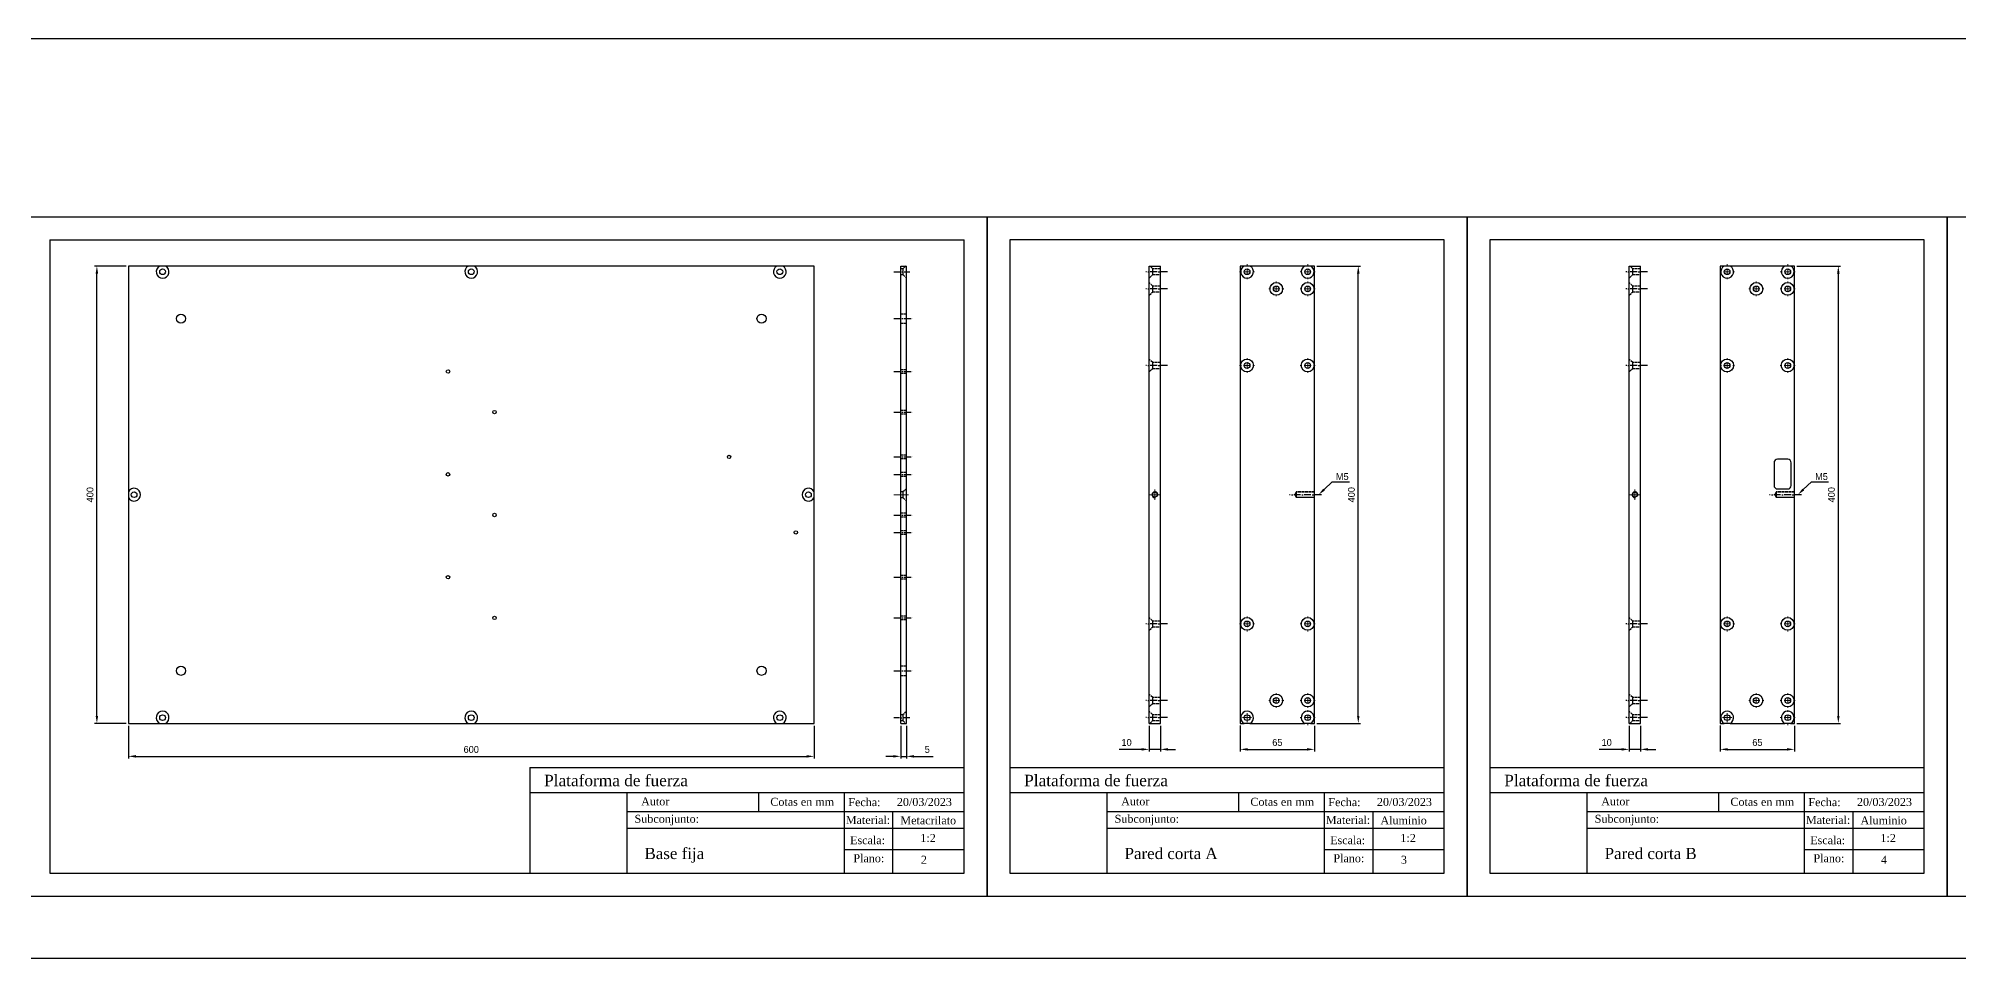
# Model space of a CAD drawing. Header units: inches. Extents: x 3024 to 8657, y 819 to 1763.
# Drawn here: x 3982 to 5662, y 819 to 1624 of the extents above; entities that cross this region are included whole.
import ezdxf
from ezdxf.enums import TextEntityAlignment as Align

# ---------------------------------------------------------------- set-up
doc = ezdxf.new("R2010")
doc.units = ezdxf.units.IN
doc.header["$MEASUREMENT"] = 0
for name, pattern in [('ACAD_ISO02W100', [15, 12, -3]), ('ACAD_ISO10W100', [18, 12, -3, 0, -3]), ('CENTERX2', [20.32, 12.7, -2.54, 2.54, -2.54])]:
    doc.linetypes.add(name, pattern=pattern)
for name, color, linetype in [('cotas', 1, 'Continuous'), ('ejes', 4, 'ACAD_ISO10W100'), ('finas', 3, 'ACAD_ISO02W100'), ('Pieza', 7, 'Continuous'), ('Texto', 7, 'Continuous')]:
    doc.layers.add(name, color=color, linetype=linetype)
doc.styles.add('Estilo1', font='times.ttf', dxfattribs={"height": 2.5})
doc.dimstyles.new('PFC silvia 1-2', dxfattribs={"dimtxt": 6, "dimasz": 6.604, "dimexe": 2, "dimexo": 2, "dimgap": 3.048, "dimtad": 1, "dimtxsty": 'Standard', "dimcen": 2.5, "dimclrt": 256, "dimadec": 1, "dimazin": 2, "dimtfac": 1, "dimtmove": 0, "dimatfit": 3, "dimfxl": 1, "dimtzin": 0, "dimarcsym": 0})

# ---------------------------------------------------------------- blocks, each defined once
blk = doc.blocks.new('*D11')
at = {"layer": 'cotas', "color": 0, "lineweight": -2, "transparency": 16777216}
for p, q in [((4060.8, 1023), (4060.8, 994.2)), ((4660.8, 1023), (4660.8, 994.2)), ((4067.4, 996.2), (4654.2, 996.2))]:
    blk.add_line(p, q, dxfattribs=at)
at = {"layer": 'cotas', "color": 0, "transparency": 16777216}
for points in [[(4067.4, 997.3), (4067.4, 995.1), (4060.8, 996.2)], [(4654.2, 997.3), (4654.2, 995.1), (4660.8, 996.2)]]:
    blk.add_solid(points, dxfattribs=at)
at = {"layer": 'Defpoints', "color": 0, "transparency": 16777216}
for p in [(4060.8, 1025), (4660.8, 1025), (4660.8, 996.2)]:
    blk.add_point(p, dxfattribs=at)
at = {"layer": 'cotas', "transparency": 16777216, "insert": (4360.8, 1002.2), "char_height": 6, "attachment_point": 5}
blk.add_mtext('600', dxfattribs=at)
blk = doc.blocks.new('*D12')
at = {"layer": 'cotas', "color": 0, "lineweight": -2, "transparency": 16777216}
for p, q in [((4058.8, 1425), (4031.3, 1425)), ((4033.3, 1031.6), (4033.3, 1418.4)), ((4058.8, 1025), (4031.3, 1025))]:
    blk.add_line(p, q, dxfattribs=at)
at = {"layer": 'cotas', "color": 0, "transparency": 16777216}
for points in [[(4032.2, 1418.4), (4034.4, 1418.4), (4033.3, 1425)], [(4032.2, 1031.6), (4034.4, 1031.6), (4033.3, 1025)]]:
    blk.add_solid(points, dxfattribs=at)
at = {"layer": 'Defpoints', "color": 0, "transparency": 16777216}
for p in [(4033.3, 1425), (4060.8, 1425), (4060.8, 1025)]:
    blk.add_point(p, dxfattribs=at)
at = {"layer": 'cotas', "transparency": 16777216, "insert": (4027.3, 1225), "char_height": 6, "attachment_point": 5, "rotation": 90}
blk.add_mtext('400', dxfattribs=at)
blk = doc.blocks.new('*D13')
at = {"layer": 'cotas', "color": 0, "lineweight": -2, "transparency": 16777216}
for p, q in [((4736.6, 1023), (4736.6, 994.2)), ((4741.6, 1023), (4741.6, 994.2)), ((4730, 996.2), (4723.4, 996.2)), ((4736.6, 996.2), (4741.6, 996.2)), ((4748.2, 996.2), (4764.9, 996.2))]:
    blk.add_line(p, q, dxfattribs=at)
at = {"layer": 'cotas', "color": 0, "transparency": 16777216}
for points in [[(4730, 997.3), (4730, 995.1), (4736.6, 996.2)], [(4748.2, 997.3), (4748.2, 995.1), (4741.6, 996.2)]]:
    blk.add_solid(points, dxfattribs=at)
at = {"layer": 'Defpoints', "color": 0, "transparency": 16777216}
for p in [(4736.6, 1025), (4741.6, 1025), (4741.6, 996.2)]:
    blk.add_point(p, dxfattribs=at)
at = {"layer": 'cotas', "transparency": 16777216, "insert": (4759.8, 1002.2), "char_height": 6, "attachment_point": 5}
blk.add_mtext('5', dxfattribs=at)
blk = doc.blocks.new('SW_CENTERMARKSYMBOL_1')
at = {"color": 0, "linetype": 'Continuous', "lineweight": 18}
for p, q in [((-1.67, 0), (-2.17, 0)), ((0, 0), (-0.83, 0)), ((0, 1.67), (0, 2.17)), ((0, 0), (0, 0.83)), ((0, 0), (0, -0.83)), ((0, 0), (0.83, 0)), ((1.67, 0), (2.17, 0)), ((0, -1.67), (0, -2.17))]:
    blk.add_line(p, q, dxfattribs=at)
blk = doc.blocks.new('SW_CENTERMARKSYMBOL_2')
at = {"color": 0, "linetype": 'Continuous', "lineweight": 18}
for p, q in [((-1.67, 0), (-2.17, 0)), ((0, 0), (-0.83, 0)), ((0, 1.67), (0, 2.17)), ((0, 0), (0, 0.83)), ((0, 0), (0, -0.83)), ((0, 0), (0.83, 0)), ((1.67, 0), (2.17, 0)), ((0, -1.67), (0, -2.17))]:
    blk.add_line(p, q, dxfattribs=at)
blk = doc.blocks.new('SW_CENTERMARKSYMBOL_3')
at = {"color": 0, "linetype": 'Continuous', "lineweight": 18}
for p, q in [((-1.67, 0), (-2.17, 0)), ((0, 0), (-0.83, 0)), ((0, 1.67), (0, 2.17)), ((0, 0), (0, 0.83)), ((0, 0), (0, -0.83)), ((0, 0), (0.83, 0)), ((1.67, 0), (2.17, 0)), ((0, -1.67), (0, -2.17))]:
    blk.add_line(p, q, dxfattribs=at)
blk = doc.blocks.new('SW_CENTERMARKSYMBOL_5')
at = {"color": 0, "linetype": 'Continuous', "lineweight": 18}
for p, q in [((-0.83, 0), (-1.33, 0)), ((0, 0), (-0.83, 0)), ((0, 0.83), (0, 1.33)), ((0, 0), (0, 0.83)), ((0, 0), (0, -0.83)), ((0, 0), (0.83, 0)), ((0.83, 0), (1.33, 0)), ((0, -0.83), (0, -1.33))]:
    blk.add_line(p, q, dxfattribs=at)
blk = doc.blocks.new('SW_CENTERMARKSYMBOL_12')
at = {"color": 0, "linetype": 'Continuous', "lineweight": 18}
for p, q in [((-0.83, 0), (-1.53, 0)), ((0, 0), (-0.83, 0)), ((0, 0.83), (0, 1.53)), ((0, 0), (0, 0.83)), ((0, 0), (0, -0.83)), ((0, 0), (0.83, 0)), ((0.83, 0), (1.53, 0)), ((0, -0.83), (0, -1.53))]:
    blk.add_line(p, q, dxfattribs=at)
blk = doc.blocks.new('*D14')
at = {"layer": 'cotas', "color": 0, "lineweight": -2, "transparency": 16777216}
for p, q in [((5100.6, 1425), (5138.9, 1425)), ((5136.9, 1031.6), (5136.9, 1418.4)), ((5100.6, 1025), (5138.9, 1025))]:
    blk.add_line(p, q, dxfattribs=at)
at = {"layer": 'cotas', "color": 0, "transparency": 16777216}
for points in [[(5135.8, 1418.4), (5138, 1418.4), (5136.9, 1425)], [(5135.8, 1031.6), (5138, 1031.6), (5136.9, 1025)]]:
    blk.add_solid(points, dxfattribs=at)
at = {"layer": 'Defpoints', "color": 0, "transparency": 16777216}
for p in [(5098.6, 1425), (5136.9, 1425), (5098.6, 1025)]:
    blk.add_point(p, dxfattribs=at)
at = {"layer": 'cotas', "transparency": 16777216, "insert": (5130.9, 1225), "char_height": 6, "attachment_point": 5, "rotation": 90}
blk.add_mtext('400', dxfattribs=at)
blk = doc.blocks.new('*D15')
at = {"layer": 'cotas', "color": 0, "lineweight": -2, "transparency": 16777216}
for p, q in [((5033.6, 1023.2), (5033.6, 1000.3)), ((5098.6, 1023), (5098.6, 1000.3)), ((5040.2, 1002.3), (5092, 1002.3))]:
    blk.add_line(p, q, dxfattribs=at)
at = {"layer": 'cotas', "color": 0, "transparency": 16777216}
for points in [[(5040.2, 1003.4), (5040.2, 1001.2), (5033.6, 1002.3)], [(5092, 1003.4), (5092, 1001.2), (5098.6, 1002.3)]]:
    blk.add_solid(points, dxfattribs=at)
at = {"layer": 'Defpoints', "color": 0, "transparency": 16777216}
for p in [(5033.6, 1025.2), (5098.6, 1025), (5098.6, 1002.3)]:
    blk.add_point(p, dxfattribs=at)
at = {"layer": 'cotas', "transparency": 16777216, "insert": (5066.1, 1008.3), "char_height": 6, "attachment_point": 5}
blk.add_mtext('65', dxfattribs=at)
blk = doc.blocks.new('*D16')
at = {"layer": 'cotas', "color": 0, "lineweight": -2, "transparency": 16777216}
for p, q in [((4953.9, 1023), (4953.9, 1000.3)), ((4963.9, 1023), (4963.9, 1000.3)), ((4947.3, 1002.3), (4927.6, 1002.3)), ((4963.9, 1002.3), (4953.9, 1002.3)), ((4970.5, 1002.3), (4977.1, 1002.3))]:
    blk.add_line(p, q, dxfattribs=at)
at = {"layer": 'cotas', "color": 0, "transparency": 16777216}
for points in [[(4947.3, 1003.4), (4947.3, 1001.2), (4953.9, 1002.3)], [(4970.5, 1003.4), (4970.5, 1001.2), (4963.9, 1002.3)]]:
    blk.add_solid(points, dxfattribs=at)
at = {"layer": 'Defpoints', "color": 0, "transparency": 16777216}
for p in [(4953.9, 1025), (4963.9, 1025), (4953.9, 1002.3)]:
    blk.add_point(p, dxfattribs=at)
at = {"layer": 'cotas', "transparency": 16777216, "insert": (4934.2, 1008.3), "char_height": 6, "attachment_point": 5}
blk.add_mtext('10', dxfattribs=at)
blk = doc.blocks.new('*D17')
at = {"layer": 'cotas', "color": 0, "lineweight": -2, "transparency": 16777216}
for p, q in [((5520.6, 1425), (5558.9, 1425)), ((5556.9, 1031.6), (5556.9, 1418.4)), ((5520.6, 1025), (5558.9, 1025))]:
    blk.add_line(p, q, dxfattribs=at)
at = {"layer": 'cotas', "color": 0, "transparency": 16777216}
for points in [[(5555.8, 1418.4), (5558, 1418.4), (5556.9, 1425)], [(5555.8, 1031.6), (5558, 1031.6), (5556.9, 1025)]]:
    blk.add_solid(points, dxfattribs=at)
at = {"layer": 'Defpoints', "color": 0, "transparency": 16777216}
for p in [(5518.6, 1425), (5556.9, 1425), (5518.6, 1025)]:
    blk.add_point(p, dxfattribs=at)
at = {"layer": 'cotas', "transparency": 16777216, "insert": (5550.9, 1225), "char_height": 6, "attachment_point": 5, "rotation": 90}
blk.add_mtext('400', dxfattribs=at)
blk = doc.blocks.new('*D18')
at = {"layer": 'cotas', "color": 0, "lineweight": -2, "transparency": 16777216}
for p, q in [((5453.6, 1023.2), (5453.6, 1000.3)), ((5518.6, 1023), (5518.6, 1000.3)), ((5460.2, 1002.3), (5512, 1002.3))]:
    blk.add_line(p, q, dxfattribs=at)
at = {"layer": 'cotas', "color": 0, "transparency": 16777216}
for points in [[(5460.2, 1003.4), (5460.2, 1001.2), (5453.6, 1002.3)], [(5512, 1003.4), (5512, 1001.2), (5518.6, 1002.3)]]:
    blk.add_solid(points, dxfattribs=at)
at = {"layer": 'Defpoints', "color": 0, "transparency": 16777216}
for p in [(5453.6, 1025.2), (5518.6, 1025), (5518.6, 1002.3)]:
    blk.add_point(p, dxfattribs=at)
at = {"layer": 'cotas', "transparency": 16777216, "insert": (5486.1, 1008.3), "char_height": 6, "attachment_point": 5}
blk.add_mtext('65', dxfattribs=at)
blk = doc.blocks.new('*D19')
at = {"layer": 'cotas', "color": 0, "lineweight": -2, "transparency": 16777216}
for p, q in [((5373.9, 1023), (5373.9, 1000.3)), ((5383.9, 1023), (5383.9, 1000.3)), ((5367.3, 1002.3), (5347.6, 1002.3)), ((5383.9, 1002.3), (5373.9, 1002.3)), ((5390.5, 1002.3), (5397.1, 1002.3))]:
    blk.add_line(p, q, dxfattribs=at)
at = {"layer": 'cotas', "color": 0, "transparency": 16777216}
for points in [[(5367.3, 1003.4), (5367.3, 1001.2), (5373.9, 1002.3)], [(5390.5, 1003.4), (5390.5, 1001.2), (5383.9, 1002.3)]]:
    blk.add_solid(points, dxfattribs=at)
at = {"layer": 'Defpoints', "color": 0, "transparency": 16777216}
for p in [(5373.9, 1025), (5383.9, 1025), (5373.9, 1002.3)]:
    blk.add_point(p, dxfattribs=at)
at = {"layer": 'cotas', "transparency": 16777216, "insert": (5354.2, 1008.3), "char_height": 6, "attachment_point": 5}
blk.add_mtext('10', dxfattribs=at)

msp = doc.modelspace()

# ---------------------------------------------------------------- linework, layer by layer
for p, q in [((3992.119, 1447.887), (3992.119, 893.887)), ((3992.119, 1447.887), (4792.119, 1447.887)), ((4832.119, 1447.887), (4832.119, 893.887)), ((5252.119, 1447.887), (5252.119, 893.887)), ((3992.119, 893.887), (4412.119, 893.887))]:
    msp.add_line(p, q)
at = {"color": 7, "linetype": 'Continuous', "lineweight": 25}
for p, q in [((4060.808, 1425.037), (4060.808, 1025.037)), ((4660.808, 1425.037), (4060.808, 1425.037)), ((4660.808, 1025.037), (4660.808, 1425.037)), ((4736.589, 1025.037), (4736.589, 1425.037)), ((4736.589, 1425.037), (4741.589, 1425.037)), ((4741.589, 1227.559), (4741.589, 1425.037)), ((4953.919, 1025.037), (4953.919, 1425.037)), ((4953.919, 1425.037), (4963.919, 1425.037)), ((4963.919, 1025.037), (4963.919, 1425.037)), ((5033.615, 1425.037), (5033.615, 1025.037)), ((5037.093, 1425.037), (5033.615, 1425.037)), ((5090.093, 1425.037), (5042.137, 1425.037)), ((5098.615, 1425.037), (5095.137, 1425.037)), ((5098.615, 1025.037), (5098.615, 1425.037)), ((5373.919, 1025.037), (5373.919, 1425.037)), ((5373.919, 1425.037), (5383.919, 1425.037)), ((5383.919, 1025.037), (5383.919, 1425.037)), ((5453.615, 1425.037), (5453.615, 1025.037)), ((5457.093, 1425.037), (5453.615, 1425.037)), ((5510.093, 1425.037), (5462.137, 1425.037)), ((5518.615, 1425.037), (5515.137, 1425.037)), ((5518.615, 1025.037), (5518.615, 1425.037)), ((5500.615, 1253.037), (5500.615, 1233.037)), ((5512.615, 1256.037), (5503.615, 1256.037)), ((5515.615, 1233.037), (5515.615, 1253.037)), ((4741.589, 1222.464), (4741.589, 1227.577)), ((5503.615, 1230.037), (5512.615, 1230.037)), ((4741.589, 1025.037), (4741.589, 1222.515)), ((4060.808, 1025.037), (4660.808, 1025.037)), ((4736.589, 1025.037), (4741.589, 1025.037)), ((4953.919, 1025.037), (4963.919, 1025.037)), ((5033.615, 1025.037), (5037.093, 1025.037)), ((5042.137, 1025.037), (5090.093, 1025.037)), ((5095.137, 1025.037), (5098.615, 1025.037)), ((5373.919, 1025.037), (5383.919, 1025.037)), ((5453.615, 1025.037), (5457.093, 1025.037)), ((5462.137, 1025.037), (5510.093, 1025.037)), ((5515.137, 1025.037), (5518.615, 1025.037))]:
    msp.add_line(p, q, dxfattribs=at)
at = {"color": 7, "linetype": 'CENTERX2', "lineweight": 18}
msp.add_line((4730.589, 1225.037), (4744.489, 1225.037), dxfattribs=at)
for points in [[(3972.119, 873.887), (4812.119, 873.887), (4812.119, 1467.887), (3972.119, 1467.887)], [(4812.119, 873.887), (5232.119, 873.887), (5232.119, 1467.887), (4812.119, 1467.887)], [(5232.119, 873.887), (5652.119, 873.887), (5652.119, 1467.887), (5232.119, 1467.887)], [(5652.119, 873.887), (6492.119, 873.887), (6492.119, 1467.887), (5652.119, 1467.887)]]:
    msp.add_lwpolyline(points, close=True)
at = {"color": 7, "linetype": 'Continuous', "lineweight": 25}
for centre, radius in [((4090.808, 1420.037), 2.5), ((4360.808, 1420.037), 2.5), ((4630.808, 1420.037), 2.5), ((5039.615, 1420.037), 2.5), ((5092.615, 1420.037), 2.5), ((5459.615, 1420.037), 2.5), ((5512.615, 1420.037), 2.5), ((5065.115, 1405.037), 5.6), ((5065.115, 1405.037), 2.5), ((5092.615, 1405.037), 5.6), ((5092.615, 1405.037), 2.5), ((5485.115, 1405.037), 5.6), ((5485.115, 1405.037), 2.5), ((5512.615, 1405.037), 5.6), ((5512.615, 1405.037), 2.5), ((4106.808, 1379.037), 4), ((4614.808, 1379.037), 4), ((4340.488, 1332.817), 1.5), ((5039.615, 1338.037), 5.6), ((5039.615, 1338.037), 2.5), ((5092.615, 1338.037), 5.6), ((5092.615, 1338.037), 2.5), ((5459.615, 1338.037), 5.6), ((5459.615, 1338.037), 2.5), ((5512.615, 1338.037), 5.6), ((5512.615, 1338.037), 2.5), ((4381.128, 1297.257), 1.5), ((4340.488, 1242.817), 1.5), ((4586.388, 1258.057), 1.5), ((4065.808, 1225.037), 2.5), ((4655.808, 1225.037), 2.5), ((4958.919, 1225.037), 2.1), ((5378.919, 1225.037), 2.1), ((4381.128, 1207.257), 1.5), ((4644.808, 1192.017), 1.5), ((4340.488, 1152.817), 1.5), ((4381.128, 1117.257), 1.5), ((5039.615, 1112.037), 5.6), ((5039.615, 1112.037), 2.5), ((5092.615, 1112.037), 5.6), ((5092.615, 1112.037), 2.5), ((5459.615, 1112.037), 5.6), ((5459.615, 1112.037), 2.5), ((5512.615, 1112.037), 5.6), ((5512.615, 1112.037), 2.5), ((4106.808, 1071.037), 4), ((4614.808, 1071.037), 4), ((5065.115, 1045.037), 5.6), ((5065.115, 1045.037), 2.5), ((5092.615, 1045.037), 5.6), ((5092.615, 1045.037), 2.5), ((5485.115, 1045.037), 5.6), ((5485.115, 1045.037), 2.5), ((5512.615, 1045.037), 5.6), ((5512.615, 1045.037), 2.5), ((4090.808, 1030.037), 2.5), ((4360.808, 1030.037), 2.5), ((4630.808, 1030.037), 2.5), ((5039.615, 1030.037), 2.5), ((5092.615, 1030.037), 2.5), ((5459.615, 1030.037), 2.5), ((5512.615, 1030.037), 2.5)]:
    msp.add_circle(centre, radius, dxfattribs=at)
for centre, radius, start, end in [((4090.808, 1420.037), 5.6, 116.765501, 63.234499), ((4360.808, 1420.037), 5.6, 116.765501, 63.234499), ((4630.808, 1420.037), 5.6, 116.765501, 63.234499), ((5039.615, 1420.037), 5.6, 116.765501, 63.234499), ((5092.615, 1420.037), 5.6, 116.765501, 63.234499), ((5459.615, 1420.037), 5.6, 116.765501, 63.234499), ((5512.615, 1420.037), 5.6, 116.765501, 63.234499), ((5503.615, 1253.037), 3, 90, 180), ((5512.615, 1253.037), 3, 0, 90), ((4065.808, 1225.037), 5.6, 206.765501, 153.234499), ((4655.808, 1225.037), 5.6, 26.765501, 333.234499), ((5503.615, 1233.037), 3, 180, 270), ((5512.615, 1233.037), 3, 270, 0), ((4090.808, 1030.037), 5.6, 296.765501, 243.234499), ((4360.808, 1030.037), 5.6, 296.765501, 243.234499), ((4630.808, 1030.037), 5.6, 296.765501, 243.234499), ((5039.615, 1030.037), 5.6, 296.765501, 243.234499), ((5092.615, 1030.037), 5.6, 296.765501, 243.234499), ((5459.615, 1030.037), 5.6, 296.765501, 243.234499), ((5512.615, 1030.037), 5.6, 296.765501, 243.234499)]:
    msp.add_arc(centre, radius, start, end, dxfattribs=at)
for points in [[(5042.137, 1425.037), (5041.742, 1425.037), (5041.328, 1425.037), (5040.486, 1425.037), (5040.057, 1425.037), (5039.177, 1425.037), (5038.746, 1425.037), (5037.904, 1425.037), (5037.489, 1425.037), (5037.093, 1425.037)], [(5095.137, 1425.037), (5094.742, 1425.037), (5094.328, 1425.037), (5093.486, 1425.037), (5093.057, 1425.037), (5092.177, 1425.037), (5091.746, 1425.037), (5090.904, 1425.037), (5090.489, 1425.037), (5090.093, 1425.037)], [(5462.137, 1425.037), (5461.742, 1425.037), (5461.328, 1425.037), (5460.486, 1425.037), (5460.057, 1425.037), (5459.177, 1425.037), (5458.746, 1425.037), (5457.904, 1425.037), (5457.489, 1425.037), (5457.093, 1425.037)], [(5515.137, 1425.037), (5514.742, 1425.037), (5514.328, 1425.037), (5513.486, 1425.037), (5513.057, 1425.037), (5512.177, 1425.037), (5511.746, 1425.037), (5510.904, 1425.037), (5510.489, 1425.037), (5510.093, 1425.037)], [(5042.137, 1025.037), (5041.742, 1025.037), (5041.328, 1025.037), (5040.486, 1025.037), (5040.057, 1025.037), (5039.177, 1025.037), (5038.746, 1025.037), (5037.904, 1025.037), (5037.489, 1025.037), (5037.093, 1025.037)], [(5095.137, 1025.037), (5094.742, 1025.037), (5094.328, 1025.037), (5093.486, 1025.037), (5093.057, 1025.037), (5092.177, 1025.037), (5091.746, 1025.037), (5090.904, 1025.037), (5090.489, 1025.037), (5090.093, 1025.037)], [(5462.137, 1025.037), (5461.742, 1025.037), (5461.328, 1025.037), (5460.486, 1025.037), (5460.057, 1025.037), (5459.177, 1025.037), (5458.746, 1025.037), (5457.904, 1025.037), (5457.489, 1025.037), (5457.093, 1025.037)], [(5515.137, 1025.037), (5514.742, 1025.037), (5514.328, 1025.037), (5513.486, 1025.037), (5513.057, 1025.037), (5512.177, 1025.037), (5511.746, 1025.037), (5510.904, 1025.037), (5510.489, 1025.037), (5510.093, 1025.037)]]:
    msp.add_open_spline(points, degree=3, knots=[0, 0, 0, 0, 0.25, 0.25, 0.5, 0.5, 0.75, 0.75, 1, 1, 1, 1], dxfattribs=at)
at = {"layer": 'cotas'}
for p, q in [((5107, 1229.595), (5114.021, 1236.293)), ((5114.021, 1236.293), (5129.171, 1236.293)), ((5526.269, 1229.595), (5533.289, 1236.293)), ((5533.289, 1236.293), (5548.44, 1236.293))]:
    msp.add_line(p, q, dxfattribs=at)
at = {"layer": 'cotas', "color": 3}
msp.add_lwpolyline([(3024.338, 1624.096), (8656.952, 1624.096), (8656.952, 819.32), (3024.338, 819.32)], close=True, dxfattribs=at)
at = {"layer": 'cotas'}
for points in [[(5106.241, 1230.392), (5107.76, 1228.799), (5102.222, 1225.037)], [(5525.509, 1230.392), (5527.029, 1228.799), (5521.49, 1225.037)]]:
    msp.add_solid(points, dxfattribs=at)
at = {"layer": 'ejes', "ltscale": 0.5}
for p, q in [((4730.589, 1420.037), (4744.489, 1420.037)), ((4969.919, 1420.037), (4951.019, 1420.037)), ((5389.919, 1420.037), (5371.019, 1420.037)), ((4969.919, 1405.037), (4951.019, 1405.037)), ((5389.919, 1405.037), (5371.019, 1405.037)), ((4730.589, 1379.037), (4747.589, 1379.037)), ((4730.589, 1332.817), (4747.589, 1332.817)), ((4969.919, 1338.037), (4951.019, 1338.037)), ((5389.919, 1338.037), (5371.019, 1338.037)), ((4730.589, 1297.257), (4747.589, 1297.257)), ((4730.589, 1258.057), (4747.589, 1258.057)), ((4730.589, 1242.817), (4747.589, 1242.817)), ((5104.615, 1225.037), (5076.615, 1225.037)), ((5524.615, 1225.037), (5496.615, 1225.037)), ((4730.589, 1207.257), (4747.589, 1207.257)), ((4730.589, 1192.017), (4747.589, 1192.017)), ((4730.589, 1152.817), (4747.589, 1152.817)), ((4730.589, 1117.257), (4747.589, 1117.257)), ((4969.919, 1112.037), (4951.019, 1112.037)), ((5389.919, 1112.037), (5371.019, 1112.037)), ((4730.589, 1071.037), (4747.589, 1071.037)), ((4969.919, 1045.037), (4951.019, 1045.037)), ((5389.919, 1045.037), (5371.019, 1045.037)), ((4744.489, 1029.941), (4730.589, 1029.941)), ((4969.919, 1030.037), (4951.019, 1030.037)), ((5389.919, 1030.037), (5371.019, 1030.037))]:
    msp.add_line(p, q, dxfattribs=at)
at = {"layer": 'finas', "ltscale": 0.2}
for p, q in [((4738.489, 1422.537), (4736.589, 1422.537)), ((4736.589, 1417.537), (4738.489, 1417.537)), ((4740.989, 1425.037), (4738.489, 1422.537)), ((4738.489, 1422.537), (4738.489, 1417.537)), ((4738.489, 1417.537), (4741.589, 1414.437)), ((4953.919, 1414.437), (4957.019, 1417.537)), ((4957.019, 1422.537), (4954.519, 1425.037)), ((4957.019, 1417.537), (4957.019, 1422.537)), ((4963.919, 1422.537), (4957.019, 1422.537)), ((4957.019, 1417.537), (4963.919, 1417.537)), ((5373.919, 1414.437), (5377.019, 1417.537)), ((5377.019, 1422.537), (5374.519, 1425.037)), ((5377.019, 1417.537), (5377.019, 1422.537)), ((5383.919, 1422.537), (5377.019, 1422.537)), ((5377.019, 1417.537), (5383.919, 1417.537)), ((4957.019, 1407.537), (4953.919, 1410.637)), ((4953.919, 1399.437), (4957.019, 1402.537)), ((4957.019, 1402.537), (4957.019, 1407.537)), ((4963.919, 1407.537), (4957.019, 1407.537)), ((4957.019, 1402.537), (4963.919, 1402.537)), ((5377.019, 1407.537), (5373.919, 1410.637)), ((5373.919, 1399.437), (5377.019, 1402.537)), ((5377.019, 1402.537), (5377.019, 1407.537)), ((5383.919, 1407.537), (5377.019, 1407.537)), ((5377.019, 1402.537), (5383.919, 1402.537)), ((4741.589, 1383.037), (4736.589, 1383.037)), ((4736.589, 1375.037), (4741.589, 1375.037)), ((4741.589, 1334.317), (4736.589, 1334.317)), ((4736.589, 1331.317), (4741.589, 1331.317)), ((4957.019, 1340.537), (4953.919, 1343.637)), ((4953.919, 1332.437), (4957.019, 1335.537)), ((4957.019, 1335.537), (4957.019, 1340.537)), ((4963.919, 1340.537), (4957.019, 1340.537)), ((4957.019, 1335.537), (4963.919, 1335.537)), ((5377.019, 1340.537), (5373.919, 1343.637)), ((5373.919, 1332.437), (5377.019, 1335.537)), ((5377.019, 1335.537), (5377.019, 1340.537)), ((5383.919, 1340.537), (5377.019, 1340.537)), ((5377.019, 1335.537), (5383.919, 1335.537)), ((4741.589, 1298.757), (4736.589, 1298.757)), ((4736.589, 1295.757), (4741.589, 1295.757)), ((4741.589, 1259.557), (4736.589, 1259.557)), ((4736.589, 1256.557), (4741.589, 1256.557)), ((4741.589, 1244.317), (4736.589, 1244.317)), ((4736.589, 1241.317), (4741.589, 1241.317)), ((4738.489, 1227.441), (4736.589, 1227.441)), ((4741.589, 1230.541), (4738.489, 1227.441)), ((4738.489, 1227.441), (4738.489, 1222.441)), ((5082.615, 1227.137), (5081.353, 1225.037)), ((5098.615, 1227.537), (5082.615, 1227.537)), ((5082.615, 1227.537), (5082.615, 1222.537)), ((5082.615, 1227.137), (5082.615, 1222.937)), ((5098.615, 1227.137), (5082.615, 1227.137)), ((5502.615, 1227.137), (5501.353, 1225.037)), ((5518.615, 1227.537), (5502.615, 1227.537)), ((5502.615, 1227.537), (5502.615, 1222.537)), ((5502.615, 1227.137), (5502.615, 1222.937)), ((5518.615, 1227.137), (5502.615, 1227.137)), ((4736.589, 1222.441), (4738.489, 1222.441)), ((4738.489, 1222.441), (4741.589, 1219.341)), ((5081.353, 1225.037), (5082.615, 1222.937)), ((5082.615, 1222.937), (5098.615, 1222.937)), ((5098.615, 1222.537), (5082.615, 1222.537)), ((5501.353, 1225.037), (5502.615, 1222.937)), ((5502.615, 1222.937), (5518.615, 1222.937)), ((5518.615, 1222.537), (5502.615, 1222.537)), ((4741.589, 1208.757), (4736.589, 1208.757)), ((4736.589, 1205.757), (4741.589, 1205.757)), ((4741.589, 1193.517), (4736.589, 1193.517)), ((4736.589, 1190.517), (4741.589, 1190.517)), ((4741.589, 1154.317), (4736.589, 1154.317)), ((4736.589, 1151.317), (4741.589, 1151.317)), ((4741.589, 1118.757), (4736.589, 1118.757)), ((4736.589, 1115.757), (4741.589, 1115.757)), ((4957.019, 1114.537), (4953.919, 1117.637)), ((4953.919, 1106.437), (4957.019, 1109.537)), ((4957.019, 1109.537), (4957.019, 1114.537)), ((4963.919, 1114.537), (4957.019, 1114.537)), ((4957.019, 1109.537), (4963.919, 1109.537)), ((5377.019, 1114.537), (5373.919, 1117.637)), ((5373.919, 1106.437), (5377.019, 1109.537)), ((5377.019, 1109.537), (5377.019, 1114.537)), ((5383.919, 1114.537), (5377.019, 1114.537)), ((5377.019, 1109.537), (5383.919, 1109.537)), ((4741.589, 1075.037), (4736.589, 1075.037)), ((4736.589, 1067.037), (4741.589, 1067.037)), ((4957.019, 1047.537), (4953.919, 1050.637)), ((4953.919, 1039.437), (4957.019, 1042.537)), ((4957.019, 1042.537), (4957.019, 1047.537)), ((4963.919, 1047.537), (4957.019, 1047.537)), ((4957.019, 1042.537), (4963.919, 1042.537)), ((5377.019, 1047.537), (5373.919, 1050.637)), ((5373.919, 1039.437), (5377.019, 1042.537)), ((5377.019, 1042.537), (5377.019, 1047.537)), ((5383.919, 1047.537), (5377.019, 1047.537)), ((5377.019, 1042.537), (5383.919, 1042.537)), ((4738.489, 1032.441), (4736.589, 1032.441)), ((4736.589, 1027.441), (4738.489, 1027.441)), ((4741.589, 1035.541), (4738.489, 1032.441)), ((4738.489, 1032.441), (4738.489, 1027.441)), ((4738.489, 1027.441), (4740.893, 1025.037)), ((4957.019, 1032.537), (4953.919, 1035.637)), ((4954.519, 1025.037), (4957.019, 1027.537)), ((4957.019, 1027.537), (4957.019, 1032.537)), ((4963.919, 1032.537), (4957.019, 1032.537)), ((4957.019, 1027.537), (4963.919, 1027.537)), ((5377.019, 1032.537), (5373.919, 1035.637)), ((5374.519, 1025.037), (5377.019, 1027.537)), ((5377.019, 1027.537), (5377.019, 1032.537)), ((5383.919, 1032.537), (5377.019, 1032.537)), ((5377.019, 1027.537), (5383.919, 1027.537))]:
    msp.add_line(p, q, dxfattribs=at)
at = {"layer": 'finas', "linetype": 'ByBlock', "ltscale": 0.2}
for centre in [(4958.919, 1225.037), (5378.919, 1225.037)]:
    msp.add_arc(centre, 2.5, 345, 285, dxfattribs=at)
at = {"layer": 'Pieza'}
for p, q in [((4792.119, 893.887), (4792.119, 1447.887)), ((5212.119, 1447.887), (4832.119, 1447.887)), ((5212.119, 893.887), (5212.119, 1447.887)), ((5632.119, 1447.887), (5252.119, 1447.887)), ((5632.119, 893.887), (5632.119, 1447.887)), ((4792.119, 893.887), (4792.119, 943.887)), ((5212.119, 893.887), (5212.119, 943.887)), ((5632.119, 893.887), (5632.119, 943.887)), ((4412.119, 893.887), (4792.119, 893.887)), ((4562.119, 893.887), (4792.119, 893.887)), ((4832.119, 893.887), (5212.119, 893.887)), ((4982.119, 893.887), (5212.119, 893.887)), ((5252.119, 893.887), (5632.119, 893.887)), ((5402.119, 893.887), (5632.119, 893.887))]:
    msp.add_line(p, q, dxfattribs=at)
at = {"layer": 'Texto'}
for p, q in [((4412.119, 986.374), (4792.119, 986.374)), ((4412.119, 986.374), (4412.119, 893.887)), ((4832.119, 986.374), (5212.119, 986.374)), ((5252.119, 986.374), (5632.119, 986.374)), ((4412.119, 964.466), (4792.119, 964.466)), ((4497.141, 893.887), (4497.141, 964.466)), ((4612.119, 964.466), (4612.119, 947.916)), ((4687.069, 964.466), (4687.069, 947.916)), ((4832.119, 964.466), (5212.119, 964.466)), ((4917.141, 893.887), (4917.141, 964.466)), ((5032.119, 964.466), (5032.119, 947.916)), ((5107.069, 964.466), (5107.069, 947.916)), ((5252.119, 964.466), (5632.119, 964.466)), ((5337.141, 893.887), (5337.141, 964.466)), ((5452.119, 964.466), (5452.119, 947.916)), ((5527.069, 964.466), (5527.069, 947.916)), ((4497.141, 947.916), (4792.119, 947.916)), ((4687.069, 947.916), (4687.069, 893.887)), ((4729.507, 947.916), (4729.507, 893.887)), ((4917.141, 947.916), (5212.119, 947.916)), ((5107.069, 947.916), (5107.069, 893.887)), ((5149.507, 947.916), (5149.507, 893.887)), ((5337.141, 947.916), (5632.119, 947.916)), ((5527.069, 947.916), (5527.069, 893.887)), ((5569.507, 947.916), (5569.507, 893.887)), ((4497.141, 933.287), (4792.119, 933.287)), ((4917.141, 933.287), (5212.119, 933.287)), ((5337.141, 933.287), (5632.119, 933.287)), ((4687.069, 914.723), (4792.119, 914.723)), ((5107.069, 914.723), (5212.119, 914.723)), ((5527.069, 914.723), (5632.119, 914.723))]:
    msp.add_line(p, q, dxfattribs=at)

# ---------------------------------------------------------------- block references
at = {"layer": 'ejes', "ltscale": 0.5, "xscale": 3, "yscale": 3, "zscale": 3, "rotation": 90}
for name, p in [('SW_CENTERMARKSYMBOL_1', (5039.615, 1420.037)), ('SW_CENTERMARKSYMBOL_1', (5065.115, 1405.037)), ('SW_CENTERMARKSYMBOL_1', (5092.615, 1420.037)), ('SW_CENTERMARKSYMBOL_1', (5092.615, 1405.037)), ('SW_CENTERMARKSYMBOL_1', (5459.615, 1420.037)), ('SW_CENTERMARKSYMBOL_1', (5485.115, 1405.037)), ('SW_CENTERMARKSYMBOL_1', (5512.615, 1420.037)), ('SW_CENTERMARKSYMBOL_1', (5512.615, 1405.037)), ('SW_CENTERMARKSYMBOL_1', (5039.615, 1338.037)), ('SW_CENTERMARKSYMBOL_1', (5092.615, 1338.037)), ('SW_CENTERMARKSYMBOL_1', (5459.615, 1338.037)), ('SW_CENTERMARKSYMBOL_1', (5512.615, 1338.037)), ('SW_CENTERMARKSYMBOL_12', (4958.919, 1225.037)), ('SW_CENTERMARKSYMBOL_12', (5378.919, 1225.037)), ('SW_CENTERMARKSYMBOL_2', (5039.615, 1112.037)), ('SW_CENTERMARKSYMBOL_1', (5092.615, 1112.037)), ('SW_CENTERMARKSYMBOL_2', (5459.615, 1112.037)), ('SW_CENTERMARKSYMBOL_1', (5512.615, 1112.037)), ('SW_CENTERMARKSYMBOL_3', (5065.115, 1045.037)), ('SW_CENTERMARKSYMBOL_1', (5092.615, 1045.037)), ('SW_CENTERMARKSYMBOL_3', (5485.115, 1045.037)), ('SW_CENTERMARKSYMBOL_1', (5512.615, 1045.037)), ('SW_CENTERMARKSYMBOL_5', (5039.615, 1030.037)), ('SW_CENTERMARKSYMBOL_1', (5092.615, 1030.037)), ('SW_CENTERMARKSYMBOL_5', (5459.615, 1030.037)), ('SW_CENTERMARKSYMBOL_1', (5512.615, 1030.037))]:
    msp.add_blockref(name, p, dxfattribs=at)

# ---------------------------------------------------------------- texts
at = {"layer": 'cotas', "char_height": 6, "attachment_point": 5}
for insert in [(5122.897, 1240.841), (5542.166, 1240.841)]:
    msp.add_mtext('M5', dxfattribs=dict(at, insert=insert))
at = {"layer": 'Texto', "style": 'Estilo1'}
for s, height, p in [('Plataforma de fuerza', 10, (4424.587, 970.1)), ('Plataforma de fuerza', 10, (4844.587, 970.1)), ('Plataforma de fuerza', 10, (5264.587, 970.1)), ('Autor', 7, (4509.457, 953.305)), ('Cotas en mm', 7, (4622.478, 952.937)), ('Fecha:', 7, (4690.668, 952.652)), ('20/03/2023', 7, (4733.206, 952.802)), ('Autor', 7, (4929.457, 953.305)), ('Cotas en mm', 7, (5042.478, 952.937)), ('Fecha:', 7, (5110.668, 952.652)), ('20/03/2023', 7, (5153.206, 952.802)), ('Autor', 7, (5349.457, 953.305)), ('Cotas en mm', 7, (5462.478, 952.937)), ('Fecha:', 7, (5530.668, 952.652)), ('20/03/2023', 7, (5573.206, 952.802)), ('Subconjunto:', 7, (4503.71, 938.078)), ('Metacrilato', 7, (4736.276, 936.702)), ('Subconjunto:', 7, (4923.71, 938.078)), ('Aluminio', 7, (5156.276, 936.702)), ('Subconjunto:', 7, (5343.71, 938.078)), ('Aluminio', 7, (5576.276, 936.702)), ('1:2', 7, (4753.748, 921.321)), ('1:2', 7, (5173.748, 921.321)), ('1:2', 7, (5593.748, 921.321)), ('Base fija', 9.8, (4512.427, 906.36)), ('2', 7, (4754.205, 902.25)), ('Pared corta A', 9.8, (4932.427, 906.36)), ('3', 7, (5174.205, 902.25)), ('Pared corta B', 9.8, (5352.427, 906.36)), ('4', 7, (5594.205, 902.25))]:
    msp.add_text(s, height=height, dxfattribs=at).set_placement(p)
for s, p in [('Material:', (4707.924, 940.54)), ('Material:', (5127.924, 940.54)), ('Material:', (5547.924, 940.54)), ('Escala:', (4707.568, 922.871)), ('Escala:', (5127.568, 922.871)), ('Escala:', (5547.568, 922.871)), ('Plano:', (4708.645, 907.066)), ('Plano:', (5128.645, 907.066)), ('Plano:', (5548.645, 907.066))]:
    msp.add_text(s, height=7, dxfattribs=at).set_placement(p, align=Align.MIDDLE_CENTER)

# ---------------------------------------------------------------- dimensions: what is measured, and where the dimension line sits
at = {"layer": 'cotas'}
for base, p1, p2, picture, middle in [((4033.328, 1425.037), (4060.808, 1025.037), (4060.808, 1425.037), '*D12', (4027.28, 1225.037)), ((5136.919, 1425.037), (5098.615, 1025.037), (5098.615, 1425.037), '*D14', (5130.871, 1225.037)), ((5556.919, 1425.037), (5518.615, 1025.037), (5518.615, 1425.037), '*D17', (5550.871, 1225.037))]:
    dim = msp.add_linear_dim(base=base, p1=p1, p2=p2, angle=90, dimstyle='PFC silvia 1-2', dxfattribs=at)
    dim.commit()
    dim.dimension.update_dxf_attribs({"geometry": picture, "text_midpoint": middle})
for base, p1, p2, picture, middle in [((4660.808, 996.195), (4060.808, 1025.037), (4660.808, 1025.037), '*D11', (4360.808, 1002.243)), ((4741.589, 996.195), (4736.589, 1025.037), (4741.589, 1025.037), '*D13', (4759.845, 1002.243)), ((4953.919, 1002.279), (4963.919, 1025.037), (4953.919, 1025.037), '*D16', (4934.163, 1008.327)), ((5098.615, 1002.279), (5033.615, 1025.192), (5098.615, 1025.037), '*D15', (5066.115, 1008.327)), ((5373.919, 1002.279), (5383.919, 1025.037), (5373.919, 1025.037), '*D19', (5354.163, 1008.327)), ((5518.615, 1002.279), (5453.615, 1025.192), (5518.615, 1025.037), '*D18', (5486.115, 1008.327))]:
    dim = msp.add_linear_dim(base=base, p1=p1, p2=p2, dimstyle='PFC silvia 1-2', dxfattribs=at)
    dim.commit()
    dim.dimension.update_dxf_attribs({"geometry": picture, "text_midpoint": middle})

doc.saveas('drawing.dxf')
